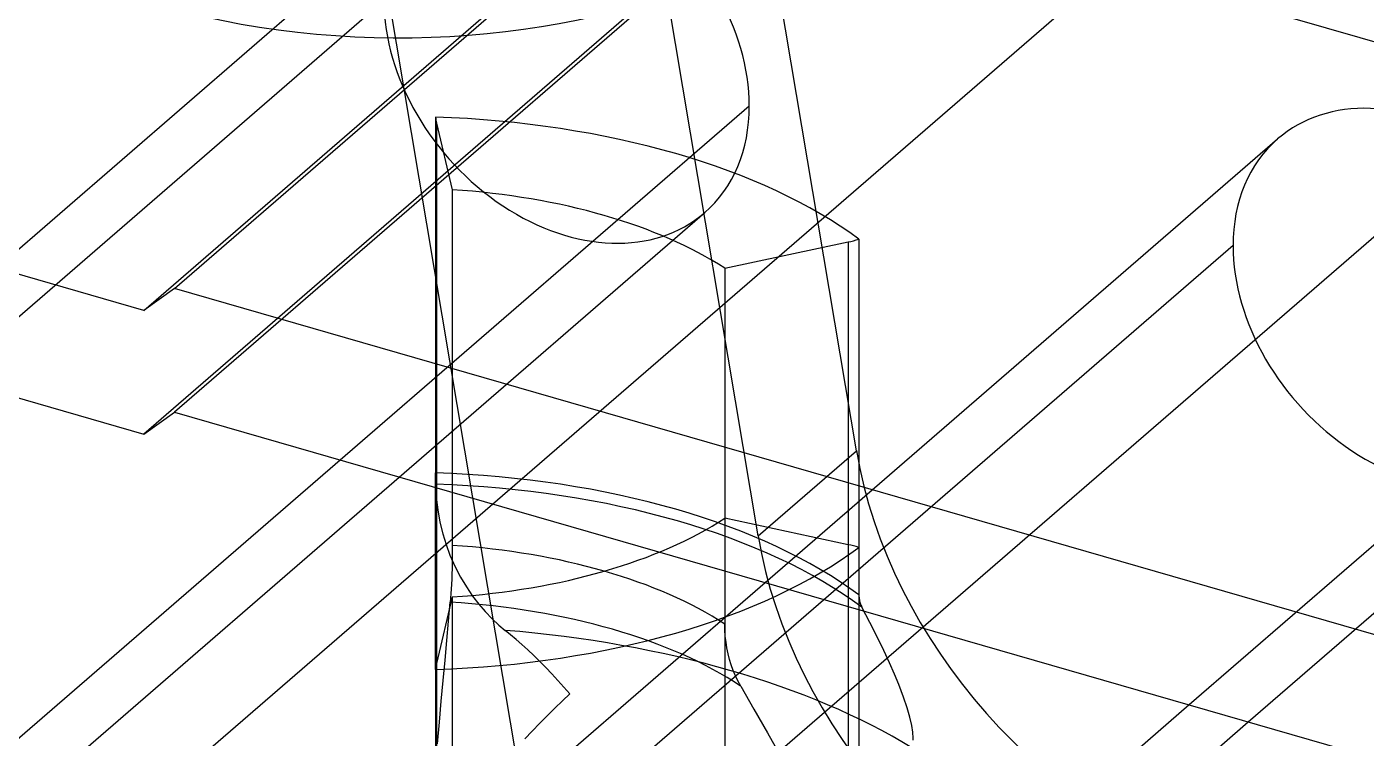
# Model space of a CAD drawing. Header units: millimetres. Extents: x -10.3 to 24, y -6.5 to 12.4.
# Drawn here: x -3.012 to 0.736, y 3.5 to 5.492 of the extents above; entities that cross this region are included whole.
import ezdxf

# ---------------------------------------------------------------- set-up
doc = ezdxf.new("R2010")
doc.units = ezdxf.units.MM
doc.layers.add('MAIN-1', color=7, linetype='Continuous')
doc.layers.add('MAIN-2', color=7, linetype='Continuous')

msp = doc.modelspace()

# ---------------------------------------------------------------- linework, layer by layer
at = {"layer": 'MAIN-1'}
for p, q in [((-2.5981, 4.7597), (0.2019, 7.1846)), ((-2.6847, 4.6981), (0.1153, 7.123)), ((-2.6847, 4.6981), (-5.0403, 5.3781)), ((-5.0403, 5.0317), (-2.6847, 4.3517)), ((-2.5981, 4.7597), (-2.6847, 4.6981)), ((2.5981, 3.2597), (-2.5981, 4.7597)), ((-2.6847, 4.3517), (-2.5981, 4.4133)), ((-2.5981, 4.4133), (2.5981, 2.9133)), ((-2.1344, 4.2794), (-3.8901, 2.759)), ((-4.0148, 2.4605), (-1.9694, 4.2318)), ((-2.4117, 2.6668), (-0.9458, 3.9363)), ((0.2411, 3.5937), (-1.5146, 2.0733)), ((-1.6393, 1.7748), (0.4061, 3.5461))]:
    msp.add_line(p, q, dxfattribs=at)
at = {"layer": 'MAIN-2'}
for p, q in [((-1.6301, 3.379), (-2.6429, 9.4151)), ((-0.6905, 4.3055), (-1.4067, 8.5739)), ((-0.9655, 4.0674), (-1.6817, 8.3358)), ((2.3704, 7.6873), (-3.3796, 2.7077)), ((0.6519, 7.2279), (-2.5981, 4.4133)), ((0.5653, 7.1663), (-2.6847, 4.3517)), ((-3.3796, 1.322), (2.2054, 6.1588)), ((-1.2197, 6.0217), (4.0097, 4.5121)), ((-3.3963, 4.5571), (-1.8872, 5.864)), ((-2.012, 5.5655), (-4.912, 3.054)), ((-0.9901, 5.2705), (-2.1344, 4.2794)), ((-1.8678, 5.2394), (-1.8678, 4.2434)), ((-1.8657, 5.2224), (-1.8211, 5.0362)), ((-1.8657, 5.2224), (-1.8657, 2.7953)), ((-0.9458, 3.9363), (0.4883, 5.1783)), ((-1.8211, 5.0362), (-1.8211, 4.0403)), ((-1.9694, 4.2318), (-1.1148, 4.972)), ((0.3635, 4.8798), (-2.5365, 2.3683)), ((-1.0585, 4.8161), (-0.7136, 4.8899)), ((-0.7136, 4.8899), (-0.7136, 2.4627)), ((-0.6832, 4.8974), (-0.6832, 4.0348)), ((-1.0585, 4.8161), (-1.0585, 3.8201)), ((1.3854, 4.5848), (0.2411, 3.5937)), ((-0.9655, 4.0674), (-0.6905, 4.3055)), ((0.4061, 3.5461), (1.2607, 4.2863)), ((-1.8678, 4.2407), (-1.8678, 4.2434)), ((-1.8678, 4.2381), (-1.8678, 4.2407)), ((-1.8678, 4.2355), (-1.8678, 4.2381)), ((-1.8678, 4.233), (-1.8678, 4.2355)), ((-1.8678, 4.2305), (-1.8678, 4.233)), ((-1.8678, 4.2281), (-1.8678, 4.2305)), ((-1.8678, 4.225), (-1.8678, 4.2281)), ((-1.8678, 3.6928), (-1.8678, 4.2281)), ((-1.8678, 4.2221), (-1.8678, 4.225)), ((-1.8678, 4.2192), (-1.8678, 4.2221)), ((-1.8678, 4.2165), (-1.8678, 4.2192)), ((-1.8677, 4.214), (-1.8678, 4.2165)), ((-1.8677, 4.2115), (-1.8677, 4.214)), ((-1.8677, 4.2115), (-1.8659, 4.1754)), ((-1.8659, 4.1754), (-1.8618, 4.1402)), ((-1.8618, 4.1402), (-1.8556, 4.1057)), ((-1.8556, 4.1057), (-1.8477, 4.073)), ((-0.7136, 4.0423), (-1.0585, 4.1161)), ((-1.0585, 4.1161), (-1.0585, 3.1202)), ((-1.8477, 4.073), (-1.8383, 4.0424)), ((-1.8383, 4.0424), (-1.8276, 4.0134)), ((-1.8276, 4.0134), (-1.8131, 3.9803)), ((-1.8211, 4.0234), (-1.8212, 4.0069)), ((-1.8211, 4.0403), (-1.8211, 4.0234)), ((-0.7136, 4.0423), (-0.7136, 1.6151)), ((-0.6832, 4.0348), (-0.6832, 3.0388)), ((-1.8218, 3.9753), (-1.8222, 3.9602)), ((-1.8215, 3.9909), (-1.8218, 3.9753)), ((-1.8212, 4.0069), (-1.8215, 3.9909)), ((-1.8131, 3.9803), (-1.7979, 3.951)), ((-1.8228, 3.9456), (-1.8234, 3.9316)), ((-1.8222, 3.9602), (-1.8228, 3.9456)), ((-1.7979, 3.951), (-1.7818, 3.924)), ((-1.8249, 3.9052), (-1.8258, 3.8929)), ((-1.8241, 3.9181), (-1.8249, 3.9052)), ((-1.8234, 3.9316), (-1.8241, 3.9181)), ((-1.7818, 3.924), (-1.7643, 3.8983)), ((-1.7643, 3.8983), (-1.7468, 3.8755)), ((-0.6832, 3.9015), (-0.6832, 3.8981)), ((-0.6832, 3.8981), (-0.683, 3.8947)), ((-1.8211, 3.896), (-1.8657, 3.7097)), ((-1.8316, 3.8285), (-1.8268, 3.8812)), ((-1.8258, 3.8929), (-1.8268, 3.8812)), ((-1.8211, 3.896), (-1.8211, 2.9001)), ((-1.7468, 3.8755), (-1.729, 3.8548)), ((-0.683, 3.8947), (-0.6826, 3.8914)), ((-0.6826, 3.8914), (-0.6821, 3.8881)), ((-0.6821, 3.8881), (-0.6815, 3.8849)), ((-0.6815, 3.8849), (-0.6808, 3.8818)), ((-0.6808, 3.8818), (-0.6799, 3.8787)), ((-0.6799, 3.8787), (-0.6789, 3.8757)), ((-0.6789, 3.8757), (-0.6778, 3.8728)), ((-0.6778, 3.8728), (-0.6765, 3.87)), ((-0.6765, 3.87), (-0.6751, 3.8673)), ((-0.6528, 3.8247), (-0.6751, 3.8673)), ((-1.8365, 3.7745), (-1.8316, 3.8285)), ((-1.729, 3.8548), (-1.7098, 3.8348)), ((-1.7098, 3.8348), (-1.691, 3.8172)), ((-0.6324, 3.7845), (-0.6528, 3.8247)), ((-1.691, 3.8172), (-1.6735, 3.8025)), ((-1.6582, 3.79), (-1.6735, 3.8025)), ((-1.6424, 3.7767), (-1.6582, 3.79)), ((-1.0582, 3.8031), (-1.0585, 3.8201)), ((-1.0571, 3.7863), (-1.0582, 3.8031)), ((-1.0552, 3.7697), (-1.0571, 3.7863)), ((-1.8415, 3.7191), (-1.8365, 3.7745)), ((-1.6263, 3.7626), (-1.6424, 3.7767)), ((-1.6099, 3.7477), (-1.6263, 3.7626)), ((-1.0526, 3.7532), (-1.0552, 3.7697)), ((-1.0493, 3.737), (-1.0526, 3.7532)), ((-0.614, 3.7465), (-0.6324, 3.7845)), ((-1.8466, 3.6625), (-1.8415, 3.7191)), ((-1.5932, 3.732), (-1.6099, 3.7477)), ((-1.5763, 3.7156), (-1.5932, 3.732)), ((-1.5594, 3.6985), (-1.5763, 3.7156)), ((-1.0452, 3.7211), (-1.0493, 3.737)), ((-1.0404, 3.7055), (-1.0452, 3.7211)), ((-0.5978, 3.7116), (-0.614, 3.7465)), ((-0.5839, 3.68), (-0.5978, 3.7116)), ((-1.8678, 3.6928), (-1.8678, 2.6969)), ((-1.8657, 3.7097), (-1.8657, 1.2826)), ((-1.5424, 3.6808), (-1.5594, 3.6985)), ((-1.5255, 3.6625), (-1.5424, 3.6808)), ((-1.0349, 3.6902), (-1.0404, 3.7055)), ((-1.0287, 3.6753), (-1.0349, 3.6902)), ((-1.0218, 3.6608), (-1.0287, 3.6753)), ((-0.5719, 3.6509), (-0.5839, 3.68)), ((-1.8518, 3.6046), (-1.8466, 3.6625)), ((-1.5088, 3.6436), (-1.5255, 3.6625)), ((-1.4922, 3.6243), (-1.5088, 3.6436)), ((-1.0141, 3.6466), (-1.0218, 3.6608)), ((-1.0141, 3.6466), (-0.9772, 3.582)), ((-0.5582, 3.6151), (-0.5719, 3.6509)), ((-1.8571, 3.5454), (-1.8518, 3.6046)), ((-1.5342, 3.5844), (-1.5131, 3.6047)), ((-1.5131, 3.6047), (-1.4922, 3.6243)), ((-0.5481, 3.5851), (-0.5582, 3.6151)), ((-1.5766, 3.5422), (-1.5554, 3.5636)), ((-1.5554, 3.5636), (-1.5342, 3.5844)), ((-0.9772, 3.582), (-0.9394, 3.5157)), ((-0.5407, 3.559), (-0.5481, 3.5851)), ((-1.8625, 3.4849), (-1.8571, 3.5454)), ((-1.5976, 3.5205), (-1.5766, 3.5422)), ((-0.5355, 3.536), (-0.5407, 3.559)), ((-0.5326, 3.5171), (-0.5355, 3.536)), ((-1.6184, 3.4985), (-1.5976, 3.5205)), ((-0.9394, 3.5157), (-0.9007, 3.4478)), ((-0.5317, 3.5005), (-0.5326, 3.5171)), ((-0.5318, 3.495), (-0.5317, 3.5005))]:
    msp.add_line(p, q, dxfattribs=at)
for centre, major_axis, ratio, start_param, end_param in [((-1.971, 6.1115), (-1.3, 0), 0.5, -0.000039, 2.617994), ((-1.501, 5.418), (-0.3862, 0.446), 0.75, -2.427868, -0.000041), ((-1.501, 5.418), (-0.3862, 0.446), 0.75, 0.713724, 3.141552), ((0.8745, 4.7323), (-0.3862, 0.446), 0.75, -2.427868, -0.000041), ((-1.501, 5.418), (-0.3862, 0.446), 0.75, 3.141552, 3.855317), ((-1.971, 4.4661), (-1.55, 0), 0.5, -2.55136, -1.63743), ((-1.5678, 5.2403), (0.3, 0), 0.5, -3.135582, -3.022414), ((0.8745, 4.7323), (-0.3862, 0.446), 0.75, -0.000041, 0.713724), ((-1.971, 4.4661), (-1.15, 0), 0.5, -2.487243, -1.701547), ((-0.8317, 5.0278), (0.3, 0), 0.5, -1.166376, -1.053208), ((0.8745, 4.7323), (-0.3862, 0.446), 0.75, 0.713724, 3.141552), ((0.3585, 4.1877), (0.8052, -0.9298), 0.75, -2.253335, -0.857072), ((-1.971, 3.4702), (1.55, 0), 0.5, 0.590232, 1.504163), ((-1.971, 3.4336), (1.5594, 0), 0.5, 0.58989, 1.504506), ((-1.971, 4.4661), (-1.15, 0), 0.5, 1.701547, 2.487243), ((0.0835, 3.9495), (0.8052, -0.9298), 0.75, -2.253335, -0.857072), ((-1.971, 4.4661), (-1.55, 0), 0.5, 1.63743, 2.55136), ((-1.971, 3.4702), (1.15, 0), 0.5, 0.654349, 1.440046), ((-0.8317, 3.9044), (0.3, 0), 0.5, 1.053208, 1.166376), ((-1.971, 3.2872), (1.1968, 0), 0.5, 0.64437, 1.450025), ((-1.971, 2.8879), (1.8532, 0), 0.5, 0.684826, 1.409569), ((-1.5678, 3.6919), (0.3, 0), 0.5, 3.022414, 3.135582)]:
    msp.add_ellipse(centre, major_axis=major_axis, ratio=ratio, start_param=start_param, end_param=end_param, dxfattribs=at)

doc.saveas('drawing.dxf')
